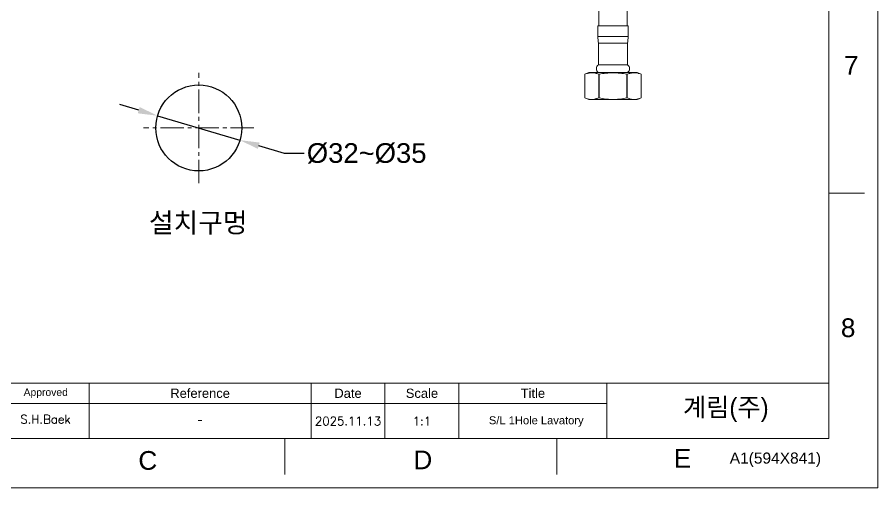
# Model space of a CAD drawing. Header units: millimetres. Extents: x 13391 to 13985, y 2173 to 3013.
# Drawn here: x 13634.5 to 13985.2, y 2173.4 to 2365 of the extents above; entities that cross this region are included whole.
import ezdxf

# ---------------------------------------------------------------- set-up
doc = ezdxf.new("R2010")
doc.units = ezdxf.units.MM
doc.linetypes.add('CENTER2', pattern=[28.575, 19.05, -3.175, 3.175, -3.175])
doc.linetypes.add('CENTERX2', pattern=[101.6, 63.5, -12.7, 12.7, -12.7])
for name, color, linetype, lineweight in [('CENTER', 1, 'CENTERX2', 15), ('DIM_', 5, 'Continuous', 9), ('FORM', 7, 'Continuous', 13)]:
    doc.layers.add(name, color=color, linetype=linetype, lineweight=lineweight)
doc.layers.add('TEXT', color=2, linetype='Continuous')
doc.styles.add('ARIAL', font='arial.ttf')
doc.styles.add('ROMANS', font='romans')
doc.styles.get("Standard").update_dxf_attribs({"font": 'arial.ttf'})
doc.dimstyles.new('사본(2) STANDARD', dxfattribs={"dimscale": 0, "dimtxt": 4, "dimasz": 4, "dimexe": 1.25, "dimexo": 0.625, "dimgap": 1.5, "dimtad": 3, "dimtih": 1, "dimtoh": 1, "dimdec": 1, "dimzin": 9, "dimdsep": 46, "dimtxsty": 'Standard', "dimcen": 2.5, "dimclrd": 5, "dimclre": 5, "dimclrt": 5, "dimadec": 0, "dimazin": 0, "dimtfac": 1, "dimtdec": 1, "dimtmove": 0, "dimatfit": 3, "dimfxl": 1.25, "dimtfill": 1, "dimtolj": 1, "dimtzin": 0, "dimarcsym": 0})

# ---------------------------------------------------------------- blocks, each defined once
blk = doc.blocks.new('*D8')
at = {"layer": 'Defpoints', "color": 0, "transparency": 16777216}
for p in [(13691.73, 2324.89), (13725.29, 2314.95)]:
    blk.add_point(p, dxfattribs=at)
at = {"layer": 'DIM_', "color": 5, "lineweight": -2, "transparency": 16777216}
for p, q in [((13684.06, 2327.16), (13676.38, 2329.43)), ((13691.73, 2324.89), (13725.29, 2314.95)), ((13743.5, 2309.56), (13732.96, 2312.68)), ((13751.5, 2309.56), (13743.5, 2309.56))]:
    blk.add_line(p, q, dxfattribs=at)
at = {"layer": 'DIM_', "color": 5, "transparency": 16777216}
for points in [[(13684.43, 2328.44), (13683.68, 2325.88), (13691.73, 2324.89)], [(13733.34, 2313.96), (13732.58, 2311.4), (13725.29, 2314.95)]]:
    blk.add_solid(points, dxfattribs=at)
at = {"layer": 'DIM_', "color": 5, "transparency": 16777216, "insert": (13776.94, 2309.56), "char_height": 8, "attachment_point": 5, "bg_fill": 3, "box_fill_scale": 1.1, "bg_fill_color": 256, "bg_fill_true_color": 13158600, "bg_fill_transparency": 0}
blk.add_mtext('\\A1;%%C32~%%C35', dxfattribs=at)

msp = doc.modelspace()

# ---------------------------------------------------------------- linework, layer by layer
at = {"linetype": 'Continuous', "lineweight": 18}
for p, q in [((13871.56, 2373.69), (13871.56, 2361.46)), ((13883.06, 2361.46), (13883.06, 2373.69)), ((13877.31, 2361.46), (13871.16, 2361.46)), ((13871.16, 2361.46), (13871.16, 2357.1)), ((13877.31, 2361.46), (13883.46, 2361.46)), ((13883.46, 2357.1), (13883.46, 2361.46)), ((13871.44, 2354.46), (13871.44, 2345.68)), ((13877.31, 2354.46), (13871.44, 2354.46)), ((13877.31, 2354.46), (13883.18, 2354.46)), ((13883.18, 2345.68), (13883.18, 2354.46)), ((13877.31, 2345.68), (13871.44, 2345.68)), ((13877.31, 2345.68), (13883.18, 2345.68)), ((13867.48, 2342.46), (13865.81, 2341.77)), ((13865.81, 2341.77), (13865.82, 2341.77)), ((13865.82, 2332.14), (13865.82, 2341.77)), ((13865.82, 2332.14), (13865.82, 2341.77)), ((13877.31, 2342.46), (13867.48, 2342.46)), ((13871.64, 2341.77), (13871.49, 2341.77)), ((13871.49, 2332.14), (13871.49, 2341.77)), ((13871.64, 2332.14), (13871.64, 2341.77)), ((13877.31, 2342.46), (13887.14, 2342.46)), ((13882.99, 2332.14), (13882.99, 2341.77)), ((13883.14, 2341.77), (13882.99, 2341.77)), ((13883.14, 2332.14), (13883.14, 2341.77)), ((13888.81, 2341.77), (13887.14, 2342.46)), ((13888.81, 2332.14), (13888.81, 2341.77)), ((13888.81, 2341.77), (13888.81, 2341.77)), ((13865.81, 2332.14), (13867.48, 2331.46)), ((13865.81, 2332.14), (13865.82, 2332.14)), ((13871.64, 2332.14), (13871.49, 2332.14)), ((13883.14, 2332.14), (13882.99, 2332.14)), ((13887.14, 2331.46), (13888.81, 2332.14)), ((13888.81, 2332.14), (13888.81, 2332.14)), ((13877.31, 2331.46), (13867.48, 2331.46)), ((13877.31, 2331.46), (13887.14, 2331.46))]:
    msp.add_line(p, q, dxfattribs=at)
at = {"linetype": 'Continuous', "lineweight": 13}
for p, q in [((13877.31, 2357.1), (13871.16, 2357.1)), ((13877.31, 2357.1), (13883.46, 2357.1)), ((13877.31, 2331.46), (13877.31, 2331.53))]:
    msp.add_line(p, q, dxfattribs=at)
msp.add_circle((13708.51, 2319.92), 17.5)
at = {"linetype": 'Continuous', "lineweight": 18}
for centre, radius, start, end in [((13883.75, 2357.1), 12.59, 180, 192.1084), ((13870.88, 2357.1), 12.59, 347.8916, 0), ((13872.45, 2344.07), 1.9, 121.9344, 238.0656), ((13882.18, 2344.07), 1.9, 301.9344, 58.0656)]:
    msp.add_arc(centre, radius, start, end, dxfattribs=at)
for points, knots in [([(13865.82, 2341.77), (13866.05, 2341.86), (13866.29, 2341.95), (13866.76, 2342.1), (13866.99, 2342.17), (13867.46, 2342.27), (13867.7, 2342.32), (13868.17, 2342.37), (13868.41, 2342.39), (13868.88, 2342.39), (13869.12, 2342.37), (13869.6, 2342.32), (13869.83, 2342.28), (13870.19, 2342.2), (13870.31, 2342.17), (13870.49, 2342.12), (13870.55, 2342.1), (13870.67, 2342.07), (13870.96, 2341.97), (13871.26, 2341.86), (13871.49, 2341.77)], [0, 0, 0, 0, 0.125, 0.125, 0.25, 0.25, 0.375, 0.375, 0.5, 0.5, 0.625, 0.625, 0.75, 0.75, 0.8125, 0.8125, 0.84375, 0.84375, 0.875, 1, 1, 1, 1]), ([(13871.64, 2341.77), (13872.57, 2341.96), (13873.51, 2342.11), (13874.93, 2342.27), (13875.41, 2342.32), (13876.36, 2342.37), (13876.84, 2342.39), (13877.31, 2342.39)], [0, 0, 0, 0, 0.5, 0.5, 0.75, 0.75, 1, 1, 1, 1]), ([(13877.31, 2342.39), (13877.79, 2342.39), (13878.27, 2342.37), (13879.22, 2342.32), (13879.7, 2342.27), (13881.12, 2342.11), (13882.06, 2341.96), (13882.99, 2341.77)], [0, 0, 0, 0, 0.25, 0.25, 0.5, 0.5, 1, 1, 1, 1]), ([(13883.14, 2341.77), (13883.37, 2341.86), (13883.61, 2341.95), (13884.08, 2342.1), (13884.31, 2342.17), (13884.79, 2342.27), (13885.02, 2342.32), (13885.49, 2342.37), (13885.73, 2342.39), (13886.2, 2342.39), (13886.44, 2342.37), (13886.92, 2342.32), (13887.15, 2342.28), (13887.51, 2342.2), (13887.63, 2342.17), (13887.81, 2342.12), (13887.87, 2342.1), (13887.99, 2342.07), (13888.28, 2341.97), (13888.58, 2341.86), (13888.81, 2341.77)], [0, 0, 0, 0, 0.125, 0.125, 0.25, 0.25, 0.375, 0.375, 0.5, 0.5, 0.625, 0.625, 0.75, 0.75, 0.8125, 0.8125, 0.84375, 0.84375, 0.875, 1, 1, 1, 1]), ([(13865.82, 2332.14), (13866.05, 2332.05), (13866.29, 2331.96), (13866.76, 2331.81), (13866.99, 2331.74), (13867.46, 2331.64), (13867.7, 2331.59), (13868.17, 2331.54), (13868.41, 2331.53), (13868.88, 2331.52), (13869.12, 2331.54), (13869.6, 2331.59), (13869.83, 2331.63), (13870.19, 2331.71), (13870.31, 2331.74), (13870.49, 2331.79), (13870.55, 2331.81), (13870.67, 2331.84), (13870.96, 2331.94), (13871.26, 2332.05), (13871.49, 2332.14)], [0, 0, 0, 0, 0.125, 0.125, 0.25, 0.25, 0.375, 0.375, 0.5, 0.5, 0.625, 0.625, 0.75, 0.75, 0.8125, 0.8125, 0.84375, 0.84375, 0.875, 1, 1, 1, 1]), ([(13871.64, 2332.14), (13872.57, 2331.95), (13873.51, 2331.8), (13874.93, 2331.64), (13875.41, 2331.59), (13876.36, 2331.54), (13876.84, 2331.53), (13877.31, 2331.53)], [0, 0, 0, 0, 0.5, 0.5, 0.75, 0.75, 1, 1, 1, 1]), ([(13877.31, 2331.53), (13877.79, 2331.53), (13878.27, 2331.54), (13879.22, 2331.59), (13879.7, 2331.64), (13881.12, 2331.8), (13882.06, 2331.95), (13882.99, 2332.14)], [0, 0, 0, 0, 0.25, 0.25, 0.5, 0.5, 1, 1, 1, 1]), ([(13883.14, 2332.14), (13883.37, 2332.05), (13883.61, 2331.96), (13884.08, 2331.81), (13884.31, 2331.74), (13884.79, 2331.64), (13885.02, 2331.59), (13885.49, 2331.54), (13885.73, 2331.53), (13886.2, 2331.52), (13886.44, 2331.54), (13886.92, 2331.59), (13887.15, 2331.63), (13887.51, 2331.71), (13887.63, 2331.74), (13887.81, 2331.79), (13887.87, 2331.81), (13887.99, 2331.84), (13888.28, 2331.94), (13888.58, 2332.05), (13888.81, 2332.14)], [0, 0, 0, 0, 0.125, 0.125, 0.25, 0.25, 0.375, 0.375, 0.5, 0.5, 0.625, 0.625, 0.75, 0.75, 0.8125, 0.8125, 0.84375, 0.84375, 0.875, 1, 1, 1, 1])]:
    msp.add_open_spline(points, degree=3, knots=knots, dxfattribs=at)
at = {"layer": 'FORM', "color": 7, "linetype": 'Continuous'}
for p, q in [((13985.22, 3013.41), (13985.22, 2173.41)), ((13965.22, 2193.41), (13965.22, 2993.41)), ((13965.22, 2293.41), (13979.76, 2293.41)), ((13743.63, 2193.41), (13743.63, 2178.87)), ((13854.43, 2193.41), (13854.43, 2178.87)), ((13391.22, 2173.41), (13985.22, 2173.41))]:
    msp.add_line(p, q, dxfattribs=at)
at = {"layer": 'FORM'}
for p, q in [((13557.63, 2216.01), (13965.22, 2216.01)), ((13663.86, 2193.41), (13663.86, 2216.01)), ((13754.27, 2193.41), (13754.27, 2216.01)), ((13754.27, 2193.41), (13754.27, 2216.01)), ((13754.27, 2193.41), (13754.27, 2216.01)), ((13784.41, 2193.41), (13784.41, 2216.01)), ((13814.54, 2193.41), (13814.54, 2216.01)), ((13874.81, 2193.41), (13874.81, 2216.01)), ((13522.22, 2207.72), (13874.81, 2207.72))]:
    msp.add_line(p, q, dxfattribs=at)
at = {"layer": 'FORM', "linetype": 'Continuous'}
msp.add_line((13965.22, 2193.41), (13411.22, 2193.41), dxfattribs=at)

# ---------------------------------------------------------------- texts
at = {"layer": 'DIM_', "insert": (13688.21, 2285.37), "char_height": 8, "attachment_point": 1}
msp.add_mtext_dynamic_manual_height_columns('설치구멍', width=62.4658, gutter_width=12.5, heights=[0], dxfattribs=at)
at = {"layer": 'FORM', "char_height": 7.62, "attachment_point": 5}
for s, width, insert in [('7', 50, (13974.42, 2345.39)), ('8', 50, (13973.14, 2238.53)), ('C', 10, (13687.74, 2184.49)), ('D', 10, (13799.83, 2184.77)), ('E', 10, (13905.62, 2185.4))]:
    msp.add_mtext_dynamic_manual_height_columns(s, width=width, gutter_width=12.5, heights=[0], dxfattribs=dict(at, insert=insert))
at = {"layer": 'TEXT', "style": 'ARIAL'}
msp.add_text('A1(594X841)', height=4.5204, dxfattribs=at).set_placement((13924.9, 2183.25))
at = {"layer": 'TEXT', "attachment_point": 5}
for s, width, gutter_width, insert, char_height in [('Approved', 35.4099, 18.84, (13646.16, 2211.87), 3.014), ('Reference', 90.4082, 18.84, (13709.07, 2211.87), 3.767), ('Date', 30.1361, 18.84, (13769.34, 2211.87), 3.767), ('Scale', 30.1361, 18.84, (13799.47, 2211.87), 3.767), ('Title', 60.2721, 18.84, (13844.68, 2211.87), 3.767), ('S/L 1Hole Lavatory', 51.984, 16.25, (13846.05, 2200.4), 3.249)]:
    msp.add_mtext_dynamic_manual_height_columns(s, width=width, gutter_width=gutter_width, heights=[0], dxfattribs=dict(at, insert=insert, char_height=char_height))
at = {"layer": 'TEXT', "linetype": 'CENTERX2', "insert": (13923.3, 2205.07), "char_height": 7.534, "attachment_point": 5, "style": 'ROMANS'}
msp.add_mtext_dynamic_manual_height_columns('{\\fHYGothic-Medium|b0|i0|c129|p18;계림(주)}', width=90.4082, gutter_width=18.84, heights=[0], dxfattribs=at)
at = {"layer": 'TEXT', "attachment_point": 5}
for s, width, insert, char_height, style in [('S.H.Baek', 35.4099, (13646.07, 2201.32), 3.5, 'ROMANS'), ('-', 35.4099, (13709.01, 2201.32), 4.52, 'ARIAL'), ('2025.11.13', 30.1361, (13769.34, 2200.57), 3.5, 'ROMANS'), ('1:1', 30.1361, (13799.47, 2200.57), 3.5, 'ROMANS')]:
    msp.add_mtext_dynamic_manual_height_columns(s, width=width, gutter_width=18.84, heights=[0], dxfattribs=dict(at, insert=insert, char_height=char_height, style=style))

# ---------------------------------------------------------------- next in the draw order: dimensions: what is measured, and where the dimension line sits
at = {"layer": 'DIM_'}
dim = msp.add_diameter_dim_2p(p1=(13691.73, 2324.89), p2=(13725.29, 2314.95), text='%%C32~%%C35', dimstyle='사본(2) STANDARD', override={"dimscale": 1, "dimtxt": 8, "dimasz": 8, "dimtad": 0}, dxfattribs=at)
dim.commit()
dim.dimension.update_dxf_attribs({"geometry": '*D8', "text_midpoint": (13776.94, 2309.56), "dimtype": 131})

# ---------------------------------------------------------------- next in the draw order: linework, layer by layer
at = {"layer": 'CENTER', "color": 1, "linetype": 'CENTER2', "ltscale": 0.5}
for p, q in [((13708.51, 2297.42), (13708.51, 2342.42)), ((13731.01, 2319.92), (13686.01, 2319.92))]:
    msp.add_line(p, q, dxfattribs=at)

doc.saveas('drawing.dxf')
